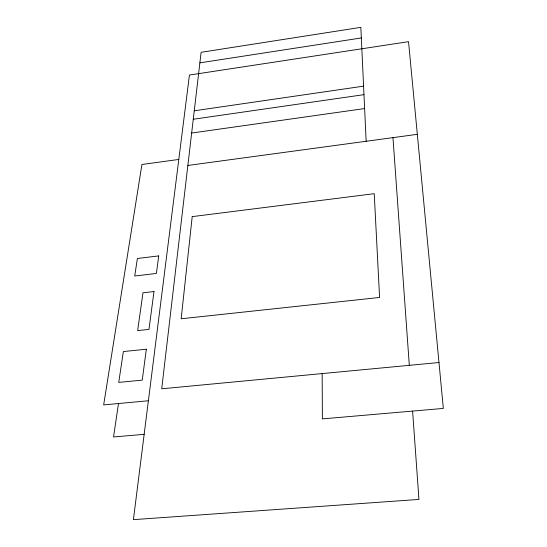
<?xml version="1.0" encoding="UTF-8"?>
<svg xmlns="http://www.w3.org/2000/svg" width="547" height="547" viewBox="0 0 547 547"><rect width="100%" height="100%" fill="white"/><g stroke="black" fill="none" stroke-linecap="round" stroke-linejoin="round"><path stroke-width="0.82" d="M118.487 403.529L113.537 436.978L144.155 434.325M199.867 62.857L361.341 37.948M194.26 110.802L363.584 86.152M193.269 119.246L363.981 94.652M191.655 133.044L364.623 108.559M178.801 159.444L141.919 164.497L103.663 404.903L148.387 400.753M187.86 165.454L417.327 134.33M438.981 362.517L161.714 388.794L201.105 52.3L360.842 27.35L366.148 141.27M392.965 137.632L409.313 365.328M412.602 411.084L418.947 499.432L133.406 519.65L189.44 75.042L408.534 41.668L443.337 408.418L322.374 418.893L322.169 373.587M192.209 216.626L181.166 318.771L379.584 297.459L374.23 193.679L192.209 216.626M146.336 349.212L142.234 380.131L118.733 382.408L123.369 351.564L146.336 349.212M153.987 291.551L148.962 329.397L137.632 330.6L142.979 292.795L153.987 291.551M158.719 255.914L156.387 273.466L134.733 275.989L137.372 258.464L158.719 255.914"/></g></svg>
